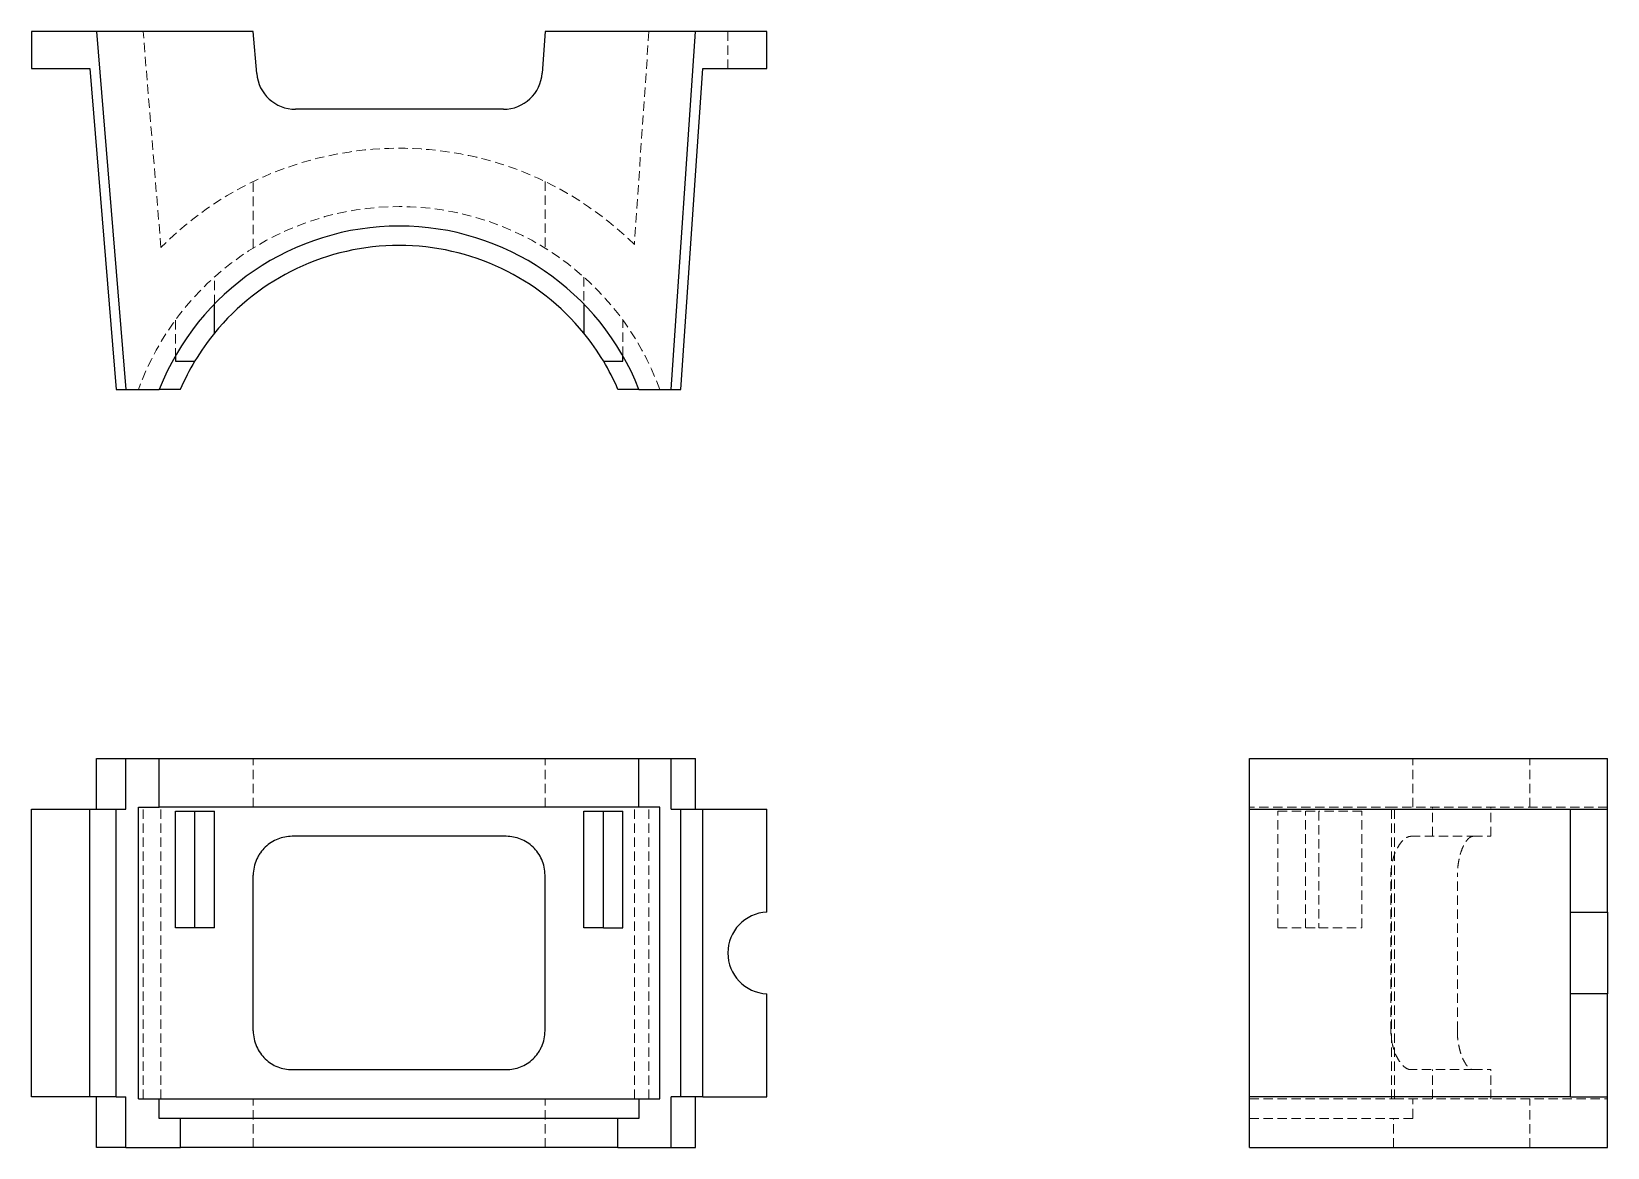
# Model space of a CAD drawing. Header units: millimetres. Extents: x 33 to 247, y 31 to 182.
import ezdxf

# ---------------------------------------------------------------- set-up
doc = ezdxf.new("R2010")
doc.units = ezdxf.units.MM
doc.linetypes.add('HIDDEN', pattern=[1.905, 1.27, -0.635])

msp = doc.modelspace()

# ---------------------------------------------------------------- linework, layer by layer
at = {"color": 7, "linetype": 'Continuous', "lineweight": 25}
for p, q in [((33, 182.34), (33, 177.31)), ((41.83, 182.34), (33, 182.34)), ((63.16, 182.34), (41.83, 182.34)), ((41.83, 182.34), (45.84, 133.66)), ((63.63, 176.61), (63.16, 182.34)), ((102.84, 182.34), (102.45, 176.69)), ((123.32, 182.34), (102.84, 182.34)), ((119.99, 133.66), (123.32, 182.34)), ((133, 182.34), (123.32, 182.34)), ((133, 177.31), (133, 182.34)), ((33, 177.31), (40.92, 177.31)), ((40.92, 177.31), (44.51, 133.66)), ((121.31, 133.66), (124.3, 177.31)), ((124.3, 177.31), (133, 177.31)), ((97.18, 171.76), (68.9, 171.76)), ((57.87, 141.29), (57.87, 145.27)), ((108.13, 145.27), (108.13, 141.29)), ((52.58, 138.24), (52.58, 137.52)), ((52.58, 137.52), (55.22, 137.52)), ((110.78, 137.52), (113.42, 137.52)), ((113.42, 137.52), (113.42, 138.24)), ((44.51, 133.66), (45.84, 133.66)), ((45.84, 133.66), (50.38, 133.66)), ((53.24, 133.66), (50.38, 133.66)), ((115.62, 133.66), (112.76, 133.66)), ((115.62, 133.66), (119.99, 133.66)), ((119.99, 133.66), (121.31, 133.66)), ((41.83, 76.58), (41.83, 83.46)), ((41.83, 83.46), (45.84, 83.46)), ((45.84, 76.58), (45.84, 83.46)), ((45.84, 83.46), (50.38, 83.46)), ((50.38, 76.84), (50.38, 83.46)), ((50.38, 83.46), (115.62, 83.46)), ((115.62, 76.84), (115.62, 83.46)), ((115.62, 83.46), (119.99, 83.46)), ((119.99, 76.58), (119.99, 83.46)), ((119.99, 83.46), (123.32, 83.46)), ((123.32, 76.58), (123.32, 83.46)), ((198.66, 76.58), (198.66, 83.46)), ((198.66, 83.46), (247.34, 83.46)), ((247.34, 76.58), (247.34, 83.46)), ((33, 37.42), (33, 76.58)), ((33, 76.58), (40.92, 76.58)), ((40.92, 37.42), (40.92, 76.58)), ((40.92, 76.58), (44.51, 76.58)), ((44.51, 37.42), (44.51, 76.58)), ((44.51, 76.58), (45.84, 76.58)), ((47.55, 76.84), (50.38, 76.84)), ((47.55, 37.16), (47.55, 76.84)), ((115.62, 76.84), (50.38, 76.84)), ((52.58, 60.44), (52.58, 76.31)), ((52.58, 76.31), (55.22, 76.31)), ((55.22, 60.44), (55.22, 76.31)), ((55.22, 76.31), (57.87, 76.31)), ((57.87, 60.44), (57.87, 76.31)), ((108.13, 60.44), (108.13, 76.31)), ((108.13, 76.31), (110.78, 76.31)), ((110.78, 60.44), (110.78, 76.31)), ((110.78, 76.31), (113.42, 76.31)), ((113.42, 60.44), (113.42, 76.31)), ((118.45, 76.84), (115.62, 76.84)), ((118.45, 37.16), (118.45, 76.84)), ((119.99, 76.58), (121.31, 76.58)), ((121.31, 37.42), (121.31, 76.58)), ((121.31, 76.58), (124.3, 76.58)), ((124.3, 37.42), (124.3, 76.58)), ((124.3, 76.58), (133, 76.58)), ((133, 62.55), (133, 76.58)), ((198.66, 37.42), (198.66, 76.58)), ((198.66, 76.58), (242.31, 76.58)), ((242.31, 62.55), (242.31, 76.58)), ((242.31, 76.58), (247.34, 76.58)), ((247.34, 62.55), (247.34, 76.58)), ((97.55, 72.87), (68.45, 72.87)), ((63.16, 46.42), (63.16, 67.58)), ((102.84, 46.42), (102.84, 67.58)), ((242.31, 51.45), (242.31, 62.55)), ((242.31, 62.55), (247.34, 62.55)), ((247.34, 62.55), (247.34, 51.45)), ((55.22, 60.44), (52.58, 60.44)), ((57.87, 60.44), (55.22, 60.44)), ((110.78, 60.44), (108.13, 60.44)), ((110.78, 60.44), (113.42, 60.44)), ((133, 37.42), (133, 51.45)), ((242.31, 37.42), (242.31, 51.45)), ((247.34, 51.45), (242.31, 51.45)), ((247.34, 37.42), (247.34, 51.45)), ((68.45, 41.13), (97.55, 41.13)), ((40.92, 37.42), (33, 37.42)), ((44.51, 37.42), (40.92, 37.42)), ((41.83, 30.54), (41.83, 37.42)), ((44.51, 37.42), (45.84, 37.42)), ((45.84, 30.54), (45.84, 37.42)), ((47.55, 37.16), (50.38, 37.16)), ((50.38, 34.51), (50.38, 37.16)), ((50.38, 37.16), (115.62, 37.16)), ((115.62, 37.16), (115.62, 34.51)), ((115.62, 37.16), (118.45, 37.16)), ((119.99, 30.54), (119.99, 37.42)), ((121.31, 37.42), (119.99, 37.42)), ((124.3, 37.42), (121.31, 37.42)), ((123.32, 30.54), (123.32, 37.42)), ((124.3, 37.42), (133, 37.42)), ((242.31, 37.42), (198.66, 37.42)), ((198.66, 30.54), (198.66, 37.42)), ((242.31, 37.42), (247.34, 37.42)), ((247.34, 30.54), (247.34, 37.42)), ((53.24, 34.51), (50.38, 34.51)), ((53.24, 30.54), (53.24, 34.51)), ((112.76, 34.51), (53.24, 34.51)), ((112.76, 30.54), (112.76, 34.51)), ((115.62, 34.51), (112.76, 34.51)), ((45.84, 30.54), (41.83, 30.54)), ((45.84, 30.54), (53.24, 30.54)), ((112.76, 30.54), (53.24, 30.54)), ((112.76, 30.54), (119.99, 30.54)), ((119.99, 30.54), (123.32, 30.54)), ((198.66, 30.54), (247.34, 30.54))]:
    msp.add_line(p, q, dxfattribs=at)
at = {"color": 7, "linetype": 'HIDDEN', "lineweight": 18}
for p, q in [((50.6, 152.96), (48.18, 182.34)), ((116.97, 182.34), (114.99, 153.37)), ((127.71, 182.34), (127.71, 177.31)), ((63.16, 152.89), (63.16, 161.93)), ((102.84, 161.93), (102.84, 152.89)), ((57.87, 145.27), (57.87, 148.93)), ((108.13, 148.93), (108.13, 145.27)), ((52.58, 143.09), (52.58, 138.24)), ((113.42, 138.24), (113.42, 143.09)), ((63.16, 76.84), (63.16, 83.46)), ((102.84, 76.84), (102.84, 83.46)), ((220.88, 76.84), (220.88, 83.46)), ((236.76, 76.84), (236.76, 83.46)), ((48.18, 37.16), (48.18, 76.84)), ((50.6, 37.16), (50.6, 76.84)), ((114.99, 37.16), (114.99, 76.84)), ((116.97, 37.16), (116.97, 76.84)), ((218.37, 76.84), (198.66, 76.84)), ((202.52, 60.44), (202.52, 76.31)), ((202.52, 76.31), (208.09, 76.31)), ((206.29, 60.44), (206.29, 76.31)), ((213.93, 76.31), (208.09, 76.31)), ((208.09, 76.31), (208.09, 60.44)), ((213.93, 60.44), (213.93, 76.31)), ((217.96, 37.16), (217.96, 76.84)), ((247.34, 76.84), (218.37, 76.84)), ((218.37, 37.16), (218.37, 76.84)), ((223.53, 72.87), (223.53, 76.84)), ((231.47, 72.87), (231.47, 76.84)), ((220.61, 72.87), (229.08, 72.87)), ((229.08, 72.87), (231.47, 72.87)), ((217.89, 46.42), (217.89, 67.58)), ((226.93, 46.42), (226.93, 67.58)), ((202.52, 60.44), (208.09, 60.44)), ((208.09, 60.44), (213.93, 60.44)), ((229.08, 41.13), (220.61, 41.13)), ((223.53, 37.16), (223.53, 41.13)), ((229.08, 41.13), (231.47, 41.13)), ((231.47, 37.16), (231.47, 41.13)), ((63.16, 30.54), (63.16, 37.16)), ((102.84, 30.54), (102.84, 37.16)), ((198.66, 37.16), (218.37, 37.16)), ((218.37, 37.16), (247.34, 37.16)), ((220.88, 34.51), (220.88, 37.16)), ((236.76, 30.54), (236.76, 37.16)), ((198.66, 34.51), (220.88, 34.51)), ((218.24, 30.54), (218.24, 34.51))]:
    msp.add_line(p, q, dxfattribs=at)
at = {"color": 7, "linetype": 'Continuous', "lineweight": 25}
for centre, radius, start, end in [((68.9, 177.05), 5.29, 184.6987, 270), ((97.18, 177.05), 5.29, 270, 356.0817), ((83, 120.83), 35.05, 21.4715, 158.5285), ((83, 120.83), 32.41, 39.1487, 140.8513), ((83, 120.83), 32.41, 140.8513, 148.9973), ((83, 120.83), 32.41, 31.0027, 39.1487), ((83, 120.83), 32.41, 148.9973, 156.6767), ((83, 120.83), 32.41, 23.3233, 31.0027), ((133.26, 57), 5.56, 92.7294, 267.2706)]:
    msp.add_arc(centre, radius, start, end, dxfattribs=at)
at = {"color": 7, "linetype": 'HIDDEN', "lineweight": 18}
for radius, start, end in [(45.63, 45.4912, 135.2389), (37.7, 19.8983, 160.1017)]:
    msp.add_arc((83, 120.83), radius, start, end, dxfattribs=at)
at = {"color": 7, "linetype": 'Continuous', "lineweight": 25}
for points, knots in [([(68.45, 72.87), (68.11, 72.87), (67.77, 72.84), (67.12, 72.71), (66.8, 72.62), (66.17, 72.37), (65.87, 72.22), (65.31, 71.85), (65.04, 71.64), (64.55, 71.17), (64.32, 70.91), (64.02, 70.49), (63.93, 70.34), (63.76, 70.03), (63.68, 69.87), (63.46, 69.38), (63.35, 69.04), (63.2, 68.33), (63.16, 67.95), (63.16, 67.58)], [0, 0, 0, 0, 0.125, 0.125, 0.25, 0.25, 0.375, 0.375, 0.5, 0.5, 0.625, 0.625, 0.6875, 0.6875, 0.75, 0.75, 0.875, 0.875, 1, 1, 1, 1]), ([(102.84, 67.58), (102.84, 67.95), (102.8, 68.32), (102.65, 69.03), (102.54, 69.38), (102.25, 70.03), (102.08, 70.34), (101.68, 70.91), (101.45, 71.17), (100.96, 71.64), (100.69, 71.85), (100.13, 72.22), (99.83, 72.37), (99.21, 72.62), (98.88, 72.71), (98.23, 72.84), (97.89, 72.87), (97.55, 72.87)], [0, 0, 0, 0, 0.125, 0.125, 0.25, 0.25, 0.375, 0.375, 0.5, 0.5, 0.625, 0.625, 0.75, 0.75, 0.875, 0.875, 1, 1, 1, 1]), ([(63.16, 46.42), (63.16, 46.05), (63.2, 45.68), (63.35, 44.97), (63.46, 44.62), (63.75, 43.97), (63.92, 43.66), (64.32, 43.09), (64.55, 42.83), (65.04, 42.36), (65.31, 42.15), (65.87, 41.78), (66.17, 41.63), (66.79, 41.38), (67.12, 41.29), (67.77, 41.16), (68.11, 41.13), (68.45, 41.13)], [0, 0, 0, 0, 0.125, 0.125, 0.25, 0.25, 0.375, 0.375, 0.5, 0.5, 0.625, 0.625, 0.75, 0.75, 0.875, 0.875, 1, 1, 1, 1]), ([(97.55, 41.13), (97.89, 41.13), (98.23, 41.16), (98.88, 41.29), (99.2, 41.38), (99.83, 41.63), (100.13, 41.78), (100.69, 42.15), (100.96, 42.36), (101.45, 42.83), (101.68, 43.09), (101.98, 43.51), (102.07, 43.66), (102.24, 43.97), (102.32, 44.13), (102.54, 44.62), (102.65, 44.96), (102.8, 45.67), (102.84, 46.05), (102.84, 46.42)], [0, 0, 0, 0, 0.125, 0.125, 0.25, 0.25, 0.375, 0.375, 0.5, 0.5, 0.625, 0.625, 0.6875, 0.6875, 0.75, 0.75, 0.875, 0.875, 1, 1, 1, 1])]:
    msp.add_open_spline(points, degree=3, knots=knots, dxfattribs=at)
at = {"color": 7, "linetype": 'HIDDEN', "lineweight": 18}
for points, knots in [([(217.89, 67.58), (217.89, 67.95), (217.91, 68.32), (218, 69.03), (218.07, 69.38), (218.24, 70.03), (218.34, 70.34), (218.58, 70.91), (218.71, 71.17), (218.98, 71.64), (219.12, 71.85), (219.42, 72.22), (219.57, 72.37), (219.87, 72.62), (220.02, 72.71), (220.32, 72.84), (220.47, 72.87), (220.61, 72.87)], [0, 0, 0, 0, 0.125, 0.125, 0.25, 0.25, 0.375, 0.375, 0.5, 0.5, 0.625, 0.625, 0.75, 0.75, 0.875, 0.875, 1, 1, 1, 1]), ([(229.08, 72.87), (228.97, 72.87), (228.85, 72.84), (228.61, 72.71), (228.49, 72.61), (228.24, 72.36), (228.12, 72.2), (227.95, 71.93), (227.89, 71.83), (227.77, 71.61), (227.72, 71.5), (227.56, 71.14), (227.46, 70.88), (227.28, 70.31), (227.2, 70), (227.07, 69.35), (227.02, 69.01), (226.94, 68.31), (226.93, 67.95), (226.93, 67.58)], [0, 0, 0, 0, 0.125, 0.125, 0.25, 0.25, 0.375, 0.375, 0.4375, 0.4375, 0.5, 0.5, 0.625, 0.625, 0.75, 0.75, 0.875, 0.875, 1, 1, 1, 1]), ([(220.61, 41.13), (220.46, 41.13), (220.32, 41.16), (220.02, 41.29), (219.87, 41.38), (219.57, 41.63), (219.42, 41.78), (219.12, 42.15), (218.98, 42.36), (218.7, 42.83), (218.58, 43.09), (218.4, 43.51), (218.35, 43.66), (218.25, 43.97), (218.2, 44.13), (218.07, 44.62), (218, 44.96), (217.91, 45.67), (217.89, 46.05), (217.89, 46.42)], [0, 0, 0, 0, 0.125, 0.125, 0.25, 0.25, 0.375, 0.375, 0.5, 0.5, 0.625, 0.625, 0.6875, 0.6875, 0.75, 0.75, 0.875, 0.875, 1, 1, 1, 1]), ([(226.93, 46.42), (226.93, 46.05), (226.94, 45.7), (227.01, 45), (227.07, 44.65), (227.2, 44.01), (227.28, 43.7), (227.46, 43.12), (227.56, 42.86), (227.77, 42.38), (227.89, 42.17), (228.12, 41.8), (228.24, 41.64), (228.49, 41.39), (228.61, 41.29), (228.85, 41.16), (228.97, 41.13), (229.08, 41.13)], [0, 0, 0, 0, 0.125, 0.125, 0.25, 0.25, 0.375, 0.375, 0.5, 0.5, 0.625, 0.625, 0.75, 0.75, 0.875, 0.875, 1, 1, 1, 1])]:
    msp.add_open_spline(points, degree=3, knots=knots, dxfattribs=at)

doc.saveas('drawing.dxf')
